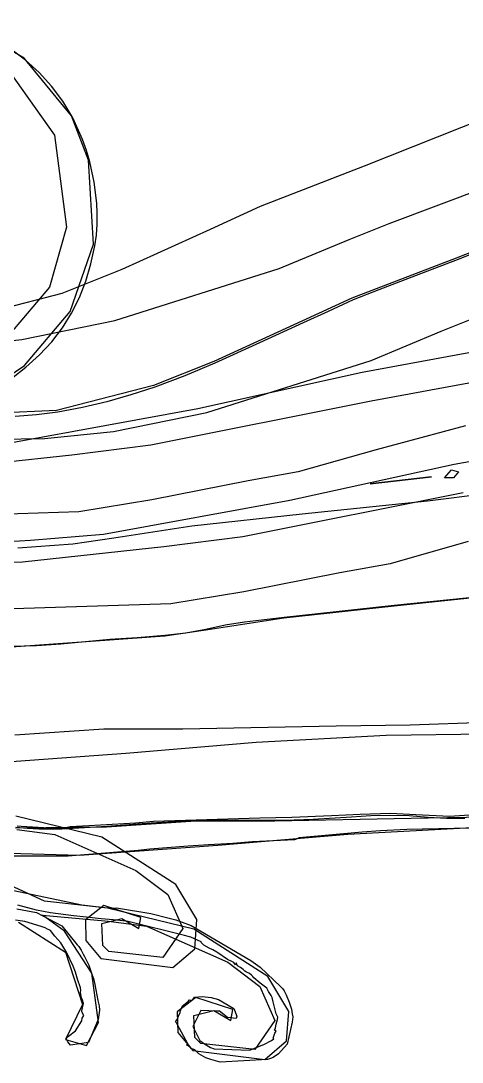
# Model space of a CAD drawing. Extents: x 0 to 208, y 1 to 205.
# Drawn here: x 17.34 to 20.72, y 19.34 to 27.33 of the extents above; entities that cross this region are included whole.
import ezdxf

# ---------------------------------------------------------------- set-up
doc = ezdxf.new("R2010")
doc.units = 0

msp = doc.modelspace()

# ---------------------------------------------------------------- linework, layer by layer
at = {"layer": 'Edge.Cuts'}
for p, q in [((17.3728, 27.0298), (17.2608, 27.1151)), ((17.4768, 26.9348), (17.3728, 27.0298)), ((17.5723, 26.8296), (17.4768, 26.9348)), ((17.6588, 26.7139), (17.5723, 26.8296)), ((17.7358, 26.587), (17.6588, 26.7139)), ((17.8098, 26.4208), (17.7358, 26.587)), ((17.8407, 26.3352), (17.8098, 26.4208)), ((17.8665, 26.2489), (17.8407, 26.3352)), ((17.9006, 26.0919), (17.8665, 26.2489)), ((17.9203, 25.9319), (17.9006, 26.0919)), ((17.9237, 25.8509), (17.9203, 25.9319)), ((21.7852, 25.9339), (20.6864, 25.4959)), ((17.9226, 25.7691), (17.9237, 25.8509)), ((17.9164, 25.6867), (17.9226, 25.7691)), ((17.9048, 25.6034), (17.9164, 25.6867)), ((17.8744, 25.4652), (17.9048, 25.6034)), ((17.8349, 25.3328), (17.8744, 25.4652)), ((20.6864, 25.4959), (20.2839, 25.3422)), ((17.7856, 25.2066), (17.8349, 25.3328)), ((20.0845, 25.2668), (19.8873, 25.1885)), ((20.2839, 25.3422), (20.0845, 25.2668)), ((17.7261, 25.0867), (17.7856, 25.2066)), ((19.8873, 25.1885), (19.6951, 25.1001)), ((17.6558, 24.9733), (17.7261, 25.0867)), ((19.6951, 25.1001), (19.503, 25.0118)), ((17.5741, 24.8665), (17.6558, 24.9733)), ((19.503, 25.0118), (19.1678, 24.8581)), ((17.4806, 24.7666), (17.5741, 24.8665)), ((19.1678, 24.8581), (18.8269, 24.7044)), ((17.3746, 24.6737), (17.4806, 24.7666)), ((18.8269, 24.7044), (18.5963, 24.6065)), ((17.2658, 24.5866), (17.3746, 24.6737)), ((18.5963, 24.6065), (18.3658, 24.52)), ((18.3658, 24.52), (18.1813, 24.4598)), ((17.996, 24.4067), (17.8093, 24.3622)), ((18.1813, 24.4598), (17.996, 24.4067)), ((17.4579, 24.3069), (17.2939, 24.2924)), ((17.6204, 24.3279), (17.4579, 24.3069)), ((17.8093, 24.3622), (17.6204, 24.3279)), ((20.2024, 22.8449), (21.1629, 22.9448)), ((19.3572, 22.7527), (20.2024, 22.8449)), ((18.9044, 22.6943), (19.0546, 22.7181)), ((19.0546, 22.7181), (19.3572, 22.7527)), ((18.4428, 22.6144), (18.6032, 22.6316)), ((18.6032, 22.6316), (18.7578, 22.6605)), ((18.7578, 22.6605), (18.9044, 22.6943)), ((17.4561, 22.535), (17.6436, 22.5481)), ((17.6436, 22.5481), (18.0202, 22.5836)), ((18.0202, 22.5836), (18.2286, 22.5961)), ((18.2286, 22.5961), (18.4428, 22.6144)), ((17.2671, 22.5298), (17.4561, 22.535)), ((18.681, 21.1928), (18.3362, 21.1727)), ((18.9845, 21.1957), (18.681, 21.1928)), ((19.288, 21.1928), (18.9845, 21.1957)), ((19.435, 21.1935), (19.288, 21.1928)), ((19.5819, 21.1997), (19.435, 21.1935)), ((19.8758, 21.2188), (19.5819, 21.1997)), ((20.0228, 21.2268), (19.8758, 21.2188)), ((20.1698, 21.2307), (20.0228, 21.2268)), ((20.3167, 21.2278), (20.1698, 21.2307)), ((20.4637, 21.2159), (20.3167, 21.2278)), ((20.6033, 21.2063), (20.4637, 21.2159)), ((20.7451, 21.2082), (20.6033, 21.2063)), ((17.3869, 21.1299), (17.2979, 21.139)), ((17.4752, 21.1251), (17.3869, 21.1299)), ((17.6504, 21.1256), (17.4752, 21.1251)), ((17.8241, 21.1348), (17.6504, 21.1256)), ((17.9971, 21.1468), (17.8241, 21.1348)), ((18.3362, 21.1727), (17.9971, 21.1468))]:
    msp.add_line(p, q, dxfattribs=at)
at = {"layer": 'Layer 1'}
for p, q in [((21.0725, 26.6529), (19.9729, 26.2146)), ((20.165126, 25.776247), (21.418516, 26.245306)), ((19.9729, 26.2146), (19.1732, 25.907)), ((19.1732, 25.907), (18.7887, 25.7301)), ((19.857548, 25.653215), (20.165126, 25.776247)), ((18.7887, 25.7301), (18.112025, 25.42252)), ((19.319283, 25.43022), (19.857548, 25.653215)), ((18.058203, 25.030367), (19.319283, 25.43022)), ((18.112025, 25.42252), (17.650655, 25.237972)), ((17.650655, 25.237972), (16.904774, 25.045735)), ((17.34308, 24.884266), (18.058203, 25.030367)), ((16.812505, 24.83044), (17.34308, 24.884266)), ((20.872528, 24.799703), (19.957478, 24.630534)), ((19.957478, 24.630534), (18.696398, 24.353712)), ((20.026678, 24.415228), (20.872522, 24.569018)), ((18.334988, 24.07689), (20.026678, 24.415228)), ((18.696398, 24.353712), (17.266148, 24.092269)), ((20.749491, 24.222992), (20.065126, 24.038444)), ((17.727518, 23.999995), (18.334988, 24.07689)), ((16.643298, 23.884653), (17.727518, 23.999995)), ((20.065126, 24.038444), (19.465346, 23.869275)), ((19.465346, 23.869275), (19.080872, 23.80007)), ((20.019, 23.777), (20.488059, 23.830826)), ((20.488059, 23.830826), (20.019, 23.777)), ((20.588022, 23.823137), (20.641849, 23.884653)), ((20.641849, 23.884653), (20.695675, 23.869274)), ((20.695675, 23.869274), (20.657228, 23.823138)), ((19.080872, 23.80007), (18.342681, 23.653969)), ((20.019, 23.777), (20.019, 23.777)), ((20.657228, 23.823137), (20.588022, 23.823137)), ((20.657228, 23.823138), (20.657228, 23.823137)), ((20.457292, 23.64628), (21.057072, 23.723175)), ((18.342681, 23.653969), (17.781348, 23.561695)), ((19.496105, 23.546316), (20.457292, 23.64628)), ((17.781348, 23.561695), (16.574098, 23.523248)), ((18.650261, 23.454043), (19.496105, 23.546316)), ((18.050481, 23.361769), (18.650261, 23.454043)), ((17.735212, 23.315632), (18.050481, 23.361769)), ((17.31229, 23.284874), (17.735212, 23.315632)), ((19.757549, 21.916145), (18.581059, 21.893076)), ((20.326572, 21.923836), (19.757549, 21.916145)), ((21.418482, 21.962284), (20.326572, 21.923836)), ((17.973589, 21.893076), (17.289224, 21.846939)), ((18.581059, 21.893076), (17.973589, 21.893076)), ((19.14239, 21.793113), (20.142024, 21.846939)), ((20.142024, 21.846939), (21.333894, 21.86232)), ((18.142756, 21.708528), (19.14239, 21.793113)), ((17.081606, 21.631634), (18.142756, 21.708528)), ((17.95821, 21.063573), (17.296912, 21.224091)), ((17.304606, 21.124126), (17.596807, 21.085679)), ((17.596807, 21.085679), (18.219656, 20.808858)), ((18.527232, 20.701206), (17.95821, 21.063573)), ((18.219656, 20.808858), (18.46572, 20.62431)), ((18.688712, 20.432073), (18.527232, 20.701206)), ((18.46572, 20.62431), (18.581062, 20.362867)), ((17.97359, 20.539725), (17.832296, 20.428227)), ((18.258101, 20.447451), (17.97359, 20.539725)), ((17.832296, 20.428227), (17.835179, 20.270593)), ((17.958212, 20.401314), (18.112002, 20.439762)), ((17.965903, 20.232145), (17.958212, 20.401314)), ((18.112002, 20.439762), (18.242723, 20.362867)), ((18.242723, 20.362867), (18.258101, 20.447451)), ((18.671411, 20.207155), (18.688712, 20.432073)), ((18.581062, 20.362867), (18.427272, 20.139872)), ((17.835179, 20.270593), (17.950521, 20.132182)), ((18.01204, 20.186009), (17.965903, 20.232145)), ((18.427272, 20.139872), (18.01204, 20.186009)), ((18.504164, 20.062977), (18.671411, 20.207155)), ((17.950521, 20.132182), (18.504164, 20.062977))]:
    msp.add_line(p, q, dxfattribs=at)
at = {"layer": 'test'}
for p, q in [((17.3624, 27.044), (16.8722, 27.3314)), ((17.7257, 26.6009), (17.3624, 27.044)), ((17.195169, 27.016155), (17.595023, 26.454822)), ((17.8564, 26.2626), (17.7257, 26.6009)), ((17.595023, 26.454822), (17.687297, 25.747389)), ((17.894818, 25.616702), (17.8564, 26.2626)), ((21.778014, 25.94735), (20.678414, 25.509049)), ((17.687297, 25.747389), (17.556576, 25.28602)), ((17.716038, 25.099583), (17.894818, 25.616702)), ((20.678414, 25.509049), (19.878707, 25.201469)), ((17.556576, 25.28602), (17.072138, 24.716998)), ((19.878707, 25.201469), (19.494233, 25.024611)), ((17.364243, 24.686274), (17.716038, 25.099583)), ((19.494233, 25.024611), (18.817558, 24.717031)), ((20.563118, 24.947708), (20.870696, 25.07074)), ((20.024853, 24.724713), (20.563118, 24.947708)), ((18.817558, 24.717031), (18.356188, 24.532483)), ((18.763773, 24.324859), (20.024853, 24.724713)), ((16.902874, 24.371005), (17.364243, 24.686274)), ((18.356188, 24.532483), (17.610307, 24.340246)), ((17.610307, 24.340246), (16.9567, 24.309488)), ((18.04865, 24.178758), (18.763773, 24.324859)), ((17.518075, 24.124931), (18.04865, 24.178758)), ((16.872158, 24.117241), (17.518075, 24.124931)), ((21.578127, 24.094103), (20.663077, 23.924934)), ((20.663077, 23.924934), (19.401997, 23.648112)), ((19.040588, 23.37129), (20.732278, 23.709628)), ((19.401997, 23.648112), (17.971747, 23.386669)), ((17.971747, 23.386669), (17.410414, 23.340532)), ((18.433118, 23.294395), (19.040588, 23.37129)), ((17.410414, 23.340532), (16.741428, 23.302084)), ((17.348898, 23.179053), (18.433118, 23.294395)), ((20.770726, 23.332844), (20.170946, 23.163675)), ((17.087455, 23.171363), (17.348898, 23.179053)), ((20.170946, 23.163675), (19.786472, 23.09447)), ((19.786472, 23.09447), (19.048281, 22.948369)), ((19.048281, 22.948369), (18.486948, 22.856095)), ((20.201705, 22.840716), (21.162892, 22.940679)), ((18.486948, 22.856095), (17.279698, 22.817648)), ((19.355861, 22.748442), (20.201705, 22.840716)), ((18.756081, 22.656168), (19.355861, 22.748442)), ((18.440812, 22.610032), (18.756081, 22.656168)), ((17.26432, 22.525447), (18.01789, 22.579273)), ((18.01789, 22.579273), (18.440812, 22.610032)), ((18.679189, 21.187476), (17.994824, 21.141339)), ((18.217346, 21.174822), (18.354952, 21.186269)), ((18.354952, 21.186269), (19.171944, 21.211677)), ((19.286659, 21.187476), (18.679189, 21.187476)), ((19.171944, 21.211677), (19.417714, 21.216836)), ((20.463149, 21.210545), (19.286659, 21.187476)), ((19.417714, 21.216836), (19.722257, 21.229994)), ((19.722257, 21.229994), (19.941316, 21.240422)), ((19.941316, 21.240422), (20.17561, 21.249385)), ((20.17561, 21.249385), (20.367952, 21.239183)), ((20.367952, 21.239183), (20.627862, 21.226522)), ((21.032172, 21.218236), (20.463149, 21.210545)), ((20.627862, 21.226522), (20.780134, 21.234275)), ((17.994824, 21.141339), (17.29508, 21.133649)), ((17.307195, 21.15109), (17.339349, 21.149425)), ((17.339349, 21.149425), (17.555727, 21.134998)), ((17.555727, 21.134998), (17.681282, 21.139547)), ((17.681282, 21.139547), (17.71602, 21.146385)), ((17.71602, 21.146385), (17.857604, 21.15361)), ((17.857604, 21.15361), (18.217346, 21.174822)), ((19.84799, 21.087513), (20.847624, 21.141339)), ((20.09666, 21.111866), (19.957745, 21.101881)), ((20.299233, 21.122015), (20.09666, 21.111866)), ((21.677693, 21.152136), (20.299233, 21.122015)), ((18.848356, 21.002928), (19.84799, 21.087513)), ((19.11442, 21.02724), (18.962903, 21.015215)), ((19.436356, 21.043155), (19.11442, 21.02724)), ((19.46574, 21.053611), (19.436356, 21.043155)), ((19.474125, 21.059927), (19.46574, 21.053611)), ((19.957745, 21.101881), (19.474125, 21.059927)), ((16.97212, 20.949102), (17.787206, 20.926033)), ((17.787206, 20.926033), (18.848356, 21.002928)), ((18.108657, 20.95202), (17.985772, 20.940793)), ((18.236886, 20.962448), (18.108657, 20.95202)), ((18.327714, 20.972156), (18.236886, 20.962448)), ((18.62157, 20.995355), (18.327714, 20.972156)), ((18.776513, 21.004457), (18.62157, 20.995355)), ((18.962903, 21.015215), (18.776513, 21.004457)), ((17.700728, 20.918339), (17.19241, 20.917775)), ((17.825486, 20.9294), (17.700728, 20.918339)), ((17.985772, 20.940793), (17.825486, 20.9294)), ((17.518074, 20.572317), (16.964431, 20.82607)), ((17.234507, 20.66541), (17.804134, 20.545492)), ((18.002512, 20.51849), (17.518074, 20.572317)), ((17.306895, 20.51396), (17.456536, 20.486762)), ((17.456432, 20.504319), (17.313493, 20.542596)), ((17.563289, 20.482915), (17.456432, 20.504319)), ((17.456536, 20.486762), (17.652257, 20.383563)), ((17.739603, 20.459414), (17.563289, 20.482915)), ((17.804134, 20.545492), (17.980448, 20.525107)), ((17.980448, 20.525107), (18.039219, 20.519426)), ((18.663809, 20.357972), (18.002512, 20.51849)), ((18.039219, 20.519426), (18.071276, 20.520244)), ((18.071276, 20.520244), (18.335749, 20.477235)), ((18.335749, 20.477235), (18.365133, 20.470258)), ((18.365133, 20.470258), (18.445276, 20.449791)), ((17.365942, 20.417098), (17.296481, 20.426504)), ((17.31815, 20.410837), (17.679556, 20.180152)), ((17.493635, 20.377881), (17.365942, 20.417098)), ((17.671867, 20.341631), (17.502698, 20.464663)), ((17.502698, 20.464663), (18.010205, 20.418526)), ((17.841456, 20.448935), (17.739603, 20.459414)), ((17.95354, 20.438177), (17.841456, 20.448935)), ((18.076089, 20.427921), (17.95354, 20.438177)), ((18.010205, 20.418526), (18.302406, 20.380078)), ((18.161688, 20.417411), (18.076089, 20.427921)), ((18.591811, 20.309137), (18.161688, 20.417411)), ((18.445276, 20.449791), (18.525419, 20.428856)), ((18.525419, 20.428856), (18.576177, 20.410707)), ((18.576177, 20.410707), (18.643617, 20.38538)), ((17.523019, 20.368999), (17.493635, 20.377881)), ((17.542244, 20.357691), (17.523019, 20.368999)), ((17.55292, 20.352972), (17.542244, 20.357691)), ((17.563597, 20.346546), (17.55292, 20.352972)), ((17.597146, 20.303557), (17.563597, 20.346546)), ((17.652257, 20.383563), (17.769717, 20.236928)), ((17.880445, 20.020595), (17.671867, 20.341631)), ((18.302406, 20.380078), (18.925255, 20.103257)), ((18.631881, 20.299567), (18.591811, 20.309137)), ((18.643617, 20.38538), (19.1021, 20.118194)), ((19.232832, 19.995605), (18.663809, 20.357972)), ((17.642562, 20.253312), (17.597146, 20.303557)), ((17.689467, 20.175456), (17.642562, 20.253312)), ((17.769717, 20.236928), (17.780891, 20.223799)), ((18.642554, 20.296147), (18.631881, 20.299567)), ((18.720819, 20.259886), (18.642554, 20.296147)), ((18.723302, 20.252523), (18.720819, 20.259886)), ((18.741204, 20.234952), (18.723302, 20.252523)), ((18.782764, 20.212357), (18.741204, 20.234952)), ((17.679556, 20.180152), (17.810277, 19.780298)), ((17.737098, 20.072477), (17.689467, 20.175456)), ((17.780891, 20.223799), (17.798462, 20.196824)), ((17.798462, 20.196824), (17.80977, 20.176606)), ((17.80977, 20.176606), (17.814427, 20.165848)), ((17.814427, 20.165848), (17.824494, 20.148691)), ((17.824494, 20.148691), (17.84121, 20.118019)), ((18.811398, 20.200275), (18.782764, 20.212357)), ((18.840242, 20.182015), (18.811398, 20.200275)), ((18.84984, 20.176664), (18.840242, 20.182015)), ((18.922144, 20.125048), (18.84984, 20.176664)), ((17.757152, 20.027065), (17.737098, 20.072477)), ((17.84121, 20.118019), (17.857234, 20.080454)), ((17.857234, 20.080454), (17.873259, 20.036401)), ((18.962481, 20.106845), (18.922144, 20.125048)), ((18.925255, 20.103257), (19.171319, 19.918709)), ((18.971362, 20.101328), (18.962481, 20.106845)), ((18.983277, 20.083124), (18.971362, 20.101328)), ((18.989565, 20.092474), (18.983277, 20.083124)), ((18.990666, 20.098322), (18.989565, 20.092474)), ((19.000428, 20.076946), (18.990666, 20.098322)), ((19.021804, 20.064452), (19.000428, 20.076946)), ((19.1021, 20.118194), (19.174806, 20.064766)), ((17.771881, 19.974174), (17.757152, 20.027065)), ((17.873259, 20.036401), (17.883936, 20.005654)), ((17.93331, 19.641887), (17.880445, 20.020595)), ((17.883936, 20.005654), (17.894609, 19.978789)), ((19.043622, 20.048428), (19.021804, 20.064452)), ((19.056971, 20.035073), (19.043622, 20.048428)), ((19.069852, 20.026412), (19.056971, 20.035073)), ((19.080528, 20.021693), (19.069852, 20.026412)), ((19.091205, 20.016971), (19.080528, 20.021693)), ((19.107865, 20.005663), (19.091205, 20.016971)), ((19.117931, 19.994986), (19.107865, 20.005663)), ((19.124056, 19.98431), (19.117931, 19.994986)), ((19.174806, 20.064766), (19.329802, 19.91753)), ((19.394312, 19.726472), (19.232832, 19.995605)), ((17.79475, 19.908331), (17.771881, 19.974174)), ((17.796415, 19.885601), (17.79475, 19.908331)), ((17.894609, 19.978789), (17.904704, 19.933374)), ((17.904704, 19.933374), (17.928868, 19.809932)), ((19.174574, 19.94424), (19.124056, 19.98431)), ((19.171319, 19.918709), (19.286661, 19.657266)), ((19.22392, 19.904167), (19.174574, 19.94424)), ((19.329802, 19.91753), (19.34787, 19.899132)), ((17.793931, 19.871035), (17.796415, 19.885601)), ((17.801185, 19.831779), (17.793931, 19.871035)), ((17.808711, 19.813327), (17.801185, 19.831779)), ((18.67919, 19.834125), (18.537895, 19.722627)), ((18.657589, 19.817191), (18.670689, 19.835948)), ((18.670689, 19.835948), (18.727646, 19.839865)), ((18.963701, 19.741851), (18.67919, 19.834125)), ((18.727646, 19.839865), (18.797103, 19.832694)), ((18.797103, 19.832694), (18.854928, 19.817634)), ((19.238979, 19.879481), (19.22392, 19.904167)), ((19.257626, 19.848974), (19.238979, 19.879481)), ((19.266976, 19.83383), (19.257626, 19.848974)), ((19.274314, 19.800223), (19.266976, 19.83383)), ((19.34787, 19.899132), (19.358877, 19.883878)), ((19.358877, 19.883878), (19.373993, 19.853511)), ((19.373993, 19.853511), (19.395588, 19.797457)), ((17.810277, 19.780298), (17.679556, 19.511166)), ((17.805319, 19.730254), (17.816933, 19.786353)), ((17.816933, 19.786353), (17.808711, 19.813327)), ((17.928868, 19.809932), (17.937831, 19.769638)), ((17.937831, 19.769638), (17.941032, 19.73586)), ((18.558867, 19.726337), (18.578397, 19.768917)), ((18.578397, 19.768917), (18.621893, 19.80255)), ((18.621893, 19.80255), (18.631768, 19.814547)), ((18.631768, 19.814547), (18.648044, 19.813164)), ((18.648044, 19.813164), (18.657589, 19.817191)), ((18.854928, 19.817634), (18.97103, 19.749328)), ((18.97103, 19.749328), (18.994889, 19.690389)), ((19.296516, 19.706502), (19.274314, 19.800223)), ((19.395588, 19.797457), (19.413795, 19.742393)), ((17.803609, 19.653577), (17.808409, 19.674402)), ((17.80852, 19.717153), (17.805319, 19.730254)), ((17.808409, 19.674402), (17.819828, 19.695778)), ((17.819828, 19.695778), (17.80852, 19.717153)), ((17.941032, 19.73586), (17.931103, 19.663924)), ((18.535657, 19.663642), (18.546334, 19.690371)), ((18.537895, 19.722627), (18.540779, 19.564993)), ((18.546334, 19.690371), (18.559686, 19.717236)), ((18.559686, 19.717236), (18.558867, 19.726337)), ((18.71821, 19.733775), (18.656497, 19.610049)), ((18.663811, 19.695714), (18.817601, 19.734161)), ((18.671502, 19.526545), (18.663811, 19.695714)), ((18.84357, 19.727927), (18.71821, 19.733775)), ((18.817601, 19.734161), (18.948322, 19.657267)), ((18.849528, 19.727927), (18.84357, 19.727927)), ((18.861968, 19.727927), (18.849528, 19.727927)), ((18.896447, 19.701198), (18.861968, 19.727927)), ((18.923312, 19.679822), (18.896447, 19.701198)), ((18.990752, 19.672817), (18.923312, 19.679822)), ((18.948322, 19.657267), (18.963701, 19.741851)), ((18.994889, 19.690389), (18.990752, 19.672817)), ((19.309205, 19.682448), (19.296516, 19.706502)), ((19.306114, 19.664877), (19.309205, 19.682448)), ((19.37701, 19.501554), (19.394312, 19.726472)), ((19.413795, 19.742393), (19.419891, 19.706858)), ((19.419891, 19.706858), (19.424358, 19.685426)), ((19.424358, 19.685426), (19.422975, 19.66405)), ((17.756244, 19.576739), (17.803609, 19.653577)), ((17.841036, 19.465029), (17.93331, 19.641887)), ((17.931103, 19.663924), (17.856919, 19.487399)), ((18.524981, 19.646982), (18.535657, 19.663642)), ((18.534661, 19.636306), (18.524981, 19.646982)), ((18.539295, 19.623013), (18.534661, 19.636306)), ((18.618492, 19.477182), (18.539295, 19.623013)), ((18.656497, 19.610049), (18.709671, 19.503857)), ((19.286661, 19.657266), (19.132871, 19.434271)), ((19.283525, 19.582965), (19.292737, 19.599627)), ((19.292737, 19.599627), (19.296626, 19.627477)), ((19.296626, 19.627477), (19.306114, 19.664877)), ((19.420209, 19.642675), (19.382274, 19.474087)), ((19.422975, 19.66405), (19.420209, 19.642675)), ((17.679556, 19.511166), (17.841036, 19.465029)), ((17.685082, 19.519159), (17.702267, 19.53524)), ((17.693137, 19.503436), (17.685082, 19.519159)), ((17.702267, 19.53524), (17.756244, 19.576739)), ((18.540779, 19.564993), (18.656121, 19.426582)), ((18.717639, 19.480408), (18.671502, 19.526545)), ((19.26193, 19.503475), (19.279224, 19.515805)), ((19.274508, 19.520524), (19.286204, 19.558059)), ((19.279224, 19.515805), (19.274508, 19.520524)), ((19.296877, 19.573863), (19.283525, 19.582965)), ((19.286204, 19.558059), (19.296877, 19.573863)), ((17.697633, 19.49392), (17.693137, 19.503436)), ((17.717989, 19.467191), (17.697633, 19.49392)), ((17.856919, 19.487399), (17.717989, 19.467191)), ((18.631867, 19.454017), (18.609137, 19.468693)), ((18.609137, 19.468693), (18.60914, 19.46869)), ((18.60914, 19.46869), (18.613167, 19.472717)), ((18.613167, 19.472717), (18.631867, 19.454017)), ((18.647321, 19.438395), (18.618492, 19.477182)), ((18.659733, 19.435911), (18.647321, 19.438395)), ((18.671099, 19.431664), (18.659733, 19.435911)), ((18.703158, 19.400235), (18.671099, 19.431664)), ((18.709671, 19.503857), (18.746963, 19.476797)), ((19.132871, 19.434271), (18.717639, 19.480408)), ((18.746963, 19.476797), (18.792445, 19.450068)), ((18.792445, 19.450068), (18.820382, 19.438785)), ((18.820382, 19.438785), (19.092555, 19.427806)), ((19.092555, 19.427806), (19.202455, 19.471898)), ((19.202455, 19.471898), (19.26193, 19.503475)), ((19.209764, 19.357376), (19.37701, 19.501554)), ((19.382274, 19.474087), (19.313639, 19.399902)), ((18.656121, 19.426582), (19.209764, 19.357376)), ((18.72161, 19.390939), (18.703158, 19.400235)), ((18.757435, 19.370334), (18.72161, 19.390939)), ((18.794211, 19.357865), (18.757435, 19.370334)), ((18.8663, 19.3366), (18.794211, 19.357865)), ((19.230553, 19.356375), (18.866616, 19.336959)), ((19.251929, 19.364845), (19.230553, 19.356375)), ((19.273304, 19.373478), (19.251929, 19.364845)), ((19.313639, 19.399902), (19.273304, 19.373478)), ((18.866616, 19.336959), (18.8663, 19.3366))]:
    msp.add_line(p, q, dxfattribs=at)

doc.saveas('drawing.dxf')
